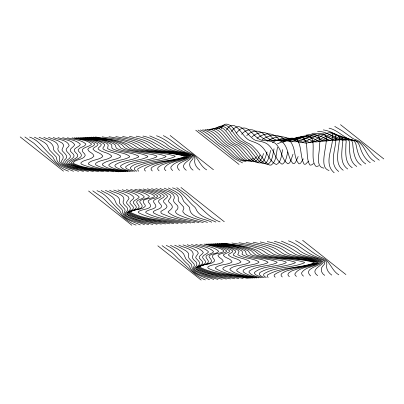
<?xml version="1.0" encoding="UTF-8"?>
<svg xmlns="http://www.w3.org/2000/svg" width="404" height="404" viewBox="0 0 404 404"><rect width="100%" height="100%" fill="white"/><g stroke="black" fill="none" stroke-linecap="round" stroke-linejoin="round"><path stroke-width="0.61" d="M277.548 147.268C276.159 153.136 276.684 161.262 271.17 165.049L269.847 165.115L268.478 164.605L265.645 162.216L257.176 150.778L252.242 145.728A10.191 3.469 26.3 0 0 248.915 143.546C243.122 141.158 238.532 136.794 235.345 131.441C232.376 125.77 224.649 119.614 221.185 128.826M274.048 148.829C272.66 154.015 272.851 161.519 267.514 164.413C260.12 163.16 257.742 154.086 252.778 149.349C249.935 145.915 245.98 143.794 242.107 141.754C233.931 138.946 228.295 116.241 218.872 128.952M282.699 149.586C281.229 154.454 281.669 161.989 276.447 164.554C268.928 161.539 267.534 151.586 261.605 146.45C258.55 143.243 254.146 142.253 250.187 140.663C241.764 137.88 235.623 115.791 226.301 130.189M270.549 150.394C264.832 181.628 254.04 148.536 242.314 143.768C237.39 141.557 233.608 137.607 230.633 133.184C227.952 128.422 220.791 122.321 216.559 129.073M287.845 151.904C286.593 155.959 286.391 161.211 282.755 163.979L281.724 164.064C275.639 159.984 274.654 151.515 269.756 146.248C266.862 142.597 262.151 141.632 257.813 140.9C247.561 139.92 241.966 116.882 231.416 131.558M267.049 151.954C265.726 155.888 264.61 163.736 258.944 162.958C254.959 161.226 252.692 157.227 250.071 153.98C246.809 148.98 242.072 145.253 236.8 142.577A10.024 3.414 26.3 0 1 234.062 140.637C228.316 136.456 222.927 121.372 214.251 129.199M292.996 154.222L290.829 160.555L289.82 162.388L288.85 163.443L287.911 163.812C282.043 160.176 281.952 151.47 277.775 146.182C275.033 141.435 269.286 140.733 264.337 140.683C253.111 140.855 248.076 118.286 236.527 132.921M263.549 153.52C256.641 176.22 246.405 148.197 236.779 144.561C227.159 141.789 223.351 123.235 211.938 129.325M298.142 156.54L295.844 161.696L294.844 163.039L293.92 163.66L293.072 163.645C288.254 158.55 288.547 150.445 284.638 144.652C281.886 139.688 275.72 140.006 270.862 140.466C265.13 141.339 260.979 136.916 257.52 133.062C253.313 127.619 245.506 129.351 241.643 134.285M260.05 155.08C252.03 173.543 243.021 148.187 234.012 144.955C224.7 141.663 221.008 125.563 209.626 129.452M303.293 158.863L300.859 162.842L299.864 163.686L298.995 163.873C294.233 159.019 295.445 150.712 292.329 144.753C290.537 138.91 283.76 138.713 278.846 140.026C273.559 141.602 268.11 139.582 264.766 135.279C260.201 129.159 251.485 130.29 246.758 135.653M256.545 156.646C247.369 170.619 239.825 148.49 231.245 145.354C222.286 141.476 218.438 127.871 207.313 129.578M308.439 161.181L305.868 163.984L304.884 164.337L304.066 164.09C298.425 154.581 304.273 132.098 285.461 139.653C280.346 141.617 274.452 140.743 270.877 136.35C265.832 130.325 257.03 132.047 251.874 137.017M253.045 158.206C244.869 166.68 238.173 153.066 232.462 148.657A16.988 5.782 26.3 0 0 230.028 146.798C220.655 142.466 216.191 130.073 205.005 129.704M313.59 163.499L312.1 164.655L310.883 165.13L309.903 164.989C303.384 155.545 313.226 129.351 292.072 139.279C287.098 141.506 280.891 141.865 276.982 137.426C271.453 131.553 262.565 133.769 256.989 138.385M262.1 139.749C268.509 134.875 278.083 133.057 284.219 139.304C289.047 143.476 295.405 140.244 300.399 138.208C321.65 127.619 307.939 158.59 315.898 166.271L317.155 166.357L318.736 165.817M267.216 141.117C274.023 136.592 283.653 134.33 290.33 140.289C296.4 144.425 303.162 139.117 308.868 136.865C316.665 132.093 321.22 136.254 319.503 144.925C320.195 151.04 314.57 167.019 323.887 168.135M272.331 142.481C279.543 138.259 289.224 135.673 296.435 141.274C303.121 144.844 309.732 138.708 315.645 136.183C339.496 123.265 313.65 166.312 329.033 170.458M277.447 143.844C283.648 141.041 290.754 137.921 297.637 140.052C300.515 140.956 303.02 143.092 306.151 143.097C315.499 142.163 322.079 132.82 331.426 132.431L332.209 132.972C335.153 145.475 322.139 162.701 334.184 172.776M249.546 159.772C238.865 164.09 233.79 150.323 225.705 146.142C217.524 141.355 212.61 131.583 202.692 129.83M283.179 142.102L289.986 139.627L297.425 138.496L302.465 139.39L309.494 142.42L312.065 142.491L316.893 140.885L330.967 133.85L333.558 133.365L335.33 134.088C338.486 145.834 326.912 162.287 338.693 171.518M288.911 140.365C296.228 137.229 305.106 136.239 311.939 141.031C318.079 144.092 324.154 138.875 329.649 136.653C336.401 132.416 341.264 134.507 339.022 143.011C338.299 151.909 334.527 164.095 343.203 170.261M294.647 138.623C301.828 135.981 310.211 135.83 316.635 140.42C322.215 143.511 328.078 139.138 333.26 137.224C339.572 133.613 344.193 135.87 342.476 143.577C342.026 152.04 339.461 163.398 347.713 168.998M300.379 136.88C307.424 134.795 315.287 135.426 321.332 139.809C326.356 142.885 331.982 139.39 336.875 137.799C342.385 134.663 347.4 137.542 345.93 144.142C345.804 152.187 344.445 162.655 352.227 167.741M306.111 135.138C313.009 133.684 320.321 135.017 326.028 139.193C330.522 142.208 335.865 139.627 340.486 138.37C345.289 135.749 350.541 139.107 349.384 144.708C349.642 152.338 349.47 161.852 356.737 166.483M311.848 133.396C318.564 132.653 325.311 134.593 330.724 138.582C334.719 141.481 339.734 139.824 344.097 138.946C348.647 137.082 353.333 140.233 352.833 145.273C353.566 152.48 354.525 160.984 361.247 165.226M246.046 161.332C234.477 161.07 228.866 149.056 219.478 144.006A25.134 8.555 26.3 0 1 217.312 142.218C212.246 137.421 207.02 132.477 200.379 129.957M317.579 131.654C328.937 130.224 336.315 143.082 347.708 139.516C351.99 138.451 356.111 141.349 356.288 145.839C357.596 152.586 359.585 160.029 365.756 163.968M118.594 171.836C103.677 169.104 87.198 169.963 73.341 163.368L73.185 162.6C76.124 158.843 83.153 160.161 85.178 155.58A10.191 3.469 26.3 0 0 84.471 153.732C77.664 147.879 88.269 147.561 91.314 144.541L91.42 143.925C86.37 139.39 78.386 139.744 72.114 137.845M113.585 171.776C99.707 169.109 84.32 169.771 71.518 163.342L71.291 162.58C74.447 158.777 86.668 158.105 78.75 151.465A8.454 2.879 26.3 0 1 78.169 149.803C79.608 146.884 84.032 147.293 85.774 144.582L85.779 143.945C80.967 139.516 73.412 139.627 67.397 137.759M120.422 171.781C107.464 169.488 93.521 169.619 81.391 164.13L80.861 163.307L81.123 162.534C84.694 159.232 91.041 160.136 93.91 156.126C93.425 152.768 88.431 152.439 87.749 149.227C89.284 146.778 93.107 147.011 94.642 144.516L94.592 143.885C88.991 139.436 80.911 139.627 74.23 137.764M95.4 136.986C106.308 138.779 117.766 139.496 127.911 144.243C130.608 145.793 132.84 148.202 135.976 148.924C151.667 152.823 168.256 151.763 183.85 155.939L184.28 156.459L183.795 157.01C168.923 162.135 151.596 160.585 137.926 168.781L137.708 169.983L138.688 171.235M108.575 171.715C95.738 169.114 81.446 169.564 69.695 163.317L69.397 162.554C71.17 158.918 82.118 158.216 75.836 152.712C70.786 148.5 78.79 147.617 80.234 144.622L80.138 143.97C75.558 139.663 68.438 139.516 62.676 137.673M224.841 243.269C235.749 245.061 247.213 245.778 257.353 250.525C260.055 252.076 262.282 254.485 265.418 255.212C281.108 259.11 297.697 258.05 313.292 262.221L313.726 262.741L313.241 263.292C298.364 268.418 281.038 266.867 267.367 275.063L267.155 276.265L268.13 277.518M122.245 171.73C111.135 169.332 98.369 170.039 88.425 164.075L88.38 163.246C92.173 159.388 98.763 160.287 102.682 156.656L102.783 156.06C100.732 152.485 95.511 152.5 93.051 149.303L93.021 148.788C94.177 146.854 97.218 146.728 97.965 144.491L97.763 143.839C91.652 139.481 83.426 139.511 76.351 137.688M93.284 137.062C103.772 138.89 114.903 139.471 124.584 144.268C126.891 145.687 128.502 148.142 131.239 148.854C145.465 152.813 160.726 151.727 174.831 156.02L175.159 156.55C162.509 162.181 146.834 160.312 134.724 167.675L134.274 168.822L134.936 170.028L136.86 171.291M91.168 137.143C101.232 139.001 112.044 139.436 121.256 144.299C123.21 145.576 124.139 148.061 126.502 148.783C139.254 152.808 153.222 151.677 165.812 156.101L166.034 156.636C160.797 159.676 154.156 159.555 148.364 161.181C142.42 163.039 134.608 162.792 130.265 167.716L130.618 168.867L132.159 170.074L135.032 171.347M222.952 243.339C233.446 245.208 244.582 245.819 254.273 250.616C256.54 252.01 258.106 254.434 260.802 255.121C274.983 259.025 290.178 257.974 304.232 262.216L304.545 262.736C291.794 268.256 276.033 266.281 263.953 273.816L263.539 275.003L264.251 276.26L266.241 277.593M103.565 171.649L87.567 169.104L76.906 166.892L68.887 164.105L67.877 163.292L67.503 162.529L67.655 161.807C70.331 159.141 77.573 157.116 71.993 152.808C67.084 149.162 73.584 147.713 74.7 144.657C71.225 139.531 63.322 139.683 57.959 137.587M102.197 136.85C112.443 138.658 123.21 139.531 132.679 144.178C135.31 145.718 137.486 148.066 140.531 148.849C155.045 152.712 170.498 151.758 184.911 155.904L185.36 156.424L184.982 156.974C172.084 162.054 155.974 160.499 144.516 168.65L144.45 169.847L145.48 171.099M89.052 137.219L101.626 139.264L112.958 141.981L117.928 144.324L120.877 148.157L124.861 149.768L152.717 154.631L156 155.646L156.792 156.176L156.914 156.727C147.298 161.731 134.487 159.838 125.735 166.67L125.801 167.756L126.967 168.907L133.209 171.402M231.911 242.996C242.158 244.804 252.929 245.683 262.393 250.328C265.024 251.869 267.206 254.217 270.246 255C284.759 258.868 300.212 257.914 314.63 262.055L315.08 262.575L314.701 263.12C301.803 268.206 285.689 266.645 274.23 274.801L274.17 275.993L275.2 277.25M124.073 171.675C114.706 169.705 104.328 169.736 95.849 164.908L95.46 164.019L95.894 163.181C100.485 159.605 107.403 160.393 111.696 156.575L111.65 155.989C108.075 152.146 101.616 152.631 98.031 148.864L98.445 147.839L100.894 145.682L101.293 144.46C95.415 139.052 85.84 139.754 78.467 137.607M221.064 243.41C231.144 245.349 241.966 245.849 251.197 250.712C253.328 252.424 254.687 255.207 257.727 255.56C270.003 258.782 283.174 258.116 295.178 262.216L295.364 262.731C284.199 267.605 270.559 266.095 259.903 272.564L259.277 273.715L259.711 274.947L261.353 276.26L264.352 277.664M86.931 137.299C96.142 139.239 106.378 139.335 114.6 144.349C116.064 145.43 115.392 147.718 117.029 148.642C126.755 152.869 138.284 151.586 147.773 156.257L147.788 156.813C139.441 161.277 128.553 159.984 120.74 165.685L120.528 166.711C122.998 170.003 127.77 170.165 131.381 171.453M84.815 137.375C93.587 139.365 103.581 139.274 111.277 144.379C112.565 145.531 111.12 147.409 112.297 148.566C120.437 152.939 130.881 151.545 138.754 156.338L138.668 156.904C131.482 160.893 122.245 160.07 115.327 164.761L114.857 165.726L115.322 166.751C119.433 169.751 124.76 170.241 129.553 171.508M219.175 243.486L231.866 245.677L243.228 248.485L248.117 250.803L250.738 254.429L252.823 255.459L259.317 256.924L282.159 260.716L285.365 261.706L286.118 262.211L286.184 262.726C276.28 267.443 263.166 265.266 254.459 272.432L254.601 273.614L255.883 274.887L262.459 277.735M82.699 137.456L98.551 140.471L106.106 142.971L107.277 143.708L108.227 145.066L107.56 148.495C114.019 153.03 123.558 151.515 129.734 156.419L129.543 156.989C123.23 160.832 114.393 159.701 108.833 164.812L108.974 165.771C114.211 169.877 121.508 169.927 127.725 171.564M98.556 171.589L84.178 169.059L74.513 166.857L67.064 164.08L66.054 163.267L65.63 161.787C66.584 159.353 71.114 158.853 70.316 155.722C69.443 153.732 67.428 152.581 66.367 150.717C65.185 148.334 68.725 147.384 69.165 145.339C66.902 139.612 58.191 139.769 53.237 137.501M108.989 136.714L120.609 138.799L131.674 141.627L137.441 144.117L143.612 148.197L146.94 149.323L154.99 150.833L180.901 154.424L184.84 155.373L186.446 156.393L186.168 156.939L183.32 158.116L164.625 162.499L155.575 165.276L151.884 167.382L151.101 168.518L151.192 169.71L152.278 170.963M238.981 242.728L250.601 244.814L261.666 247.642L267.433 250.132L273.604 254.212L276.932 255.338L284.982 256.848L310.893 260.439L314.827 261.388L316.433 262.408L316.16 262.954L313.312 264.13L294.617 268.514L285.567 271.291L281.876 273.397L281.093 274.533L281.184 275.725L282.27 276.977M178.083 223.508C162.464 219.862 145.182 219.731 130.724 212.484L130.719 211.777C134.84 208.504 141.759 210.439 145.233 206.298A10.191 3.469 26.3 0 0 144.849 204.576C138.698 198.005 151.268 199.424 154.227 196.753L154.474 196.203L154.161 195.566L151.444 193.996L145.263 191.93L134.795 189.259M217.281 243.556C226.513 245.647 236.779 245.874 245.036 250.899C246.415 251.889 245.445 254.005 246.96 254.863C256.51 258.883 267.756 257.707 277.058 262.206L277.003 262.721C268.251 266.822 257.09 265.241 249.157 271.185L249.01 272.296C251.657 275.866 256.686 276.311 260.57 277.806M247.339 278.311C231.719 274.664 214.443 274.533 199.985 267.281L199.98 266.579C204.101 263.307 211.019 265.241 214.489 261.1A10.191 3.469 26.3 0 0 214.11 259.378C207.959 252.808 220.528 254.227 223.488 251.556L223.735 251.005L223.422 250.369L220.705 248.798L214.524 246.733L204.055 244.061M80.583 137.532C88.441 139.627 98.081 139.127 104.621 144.435L104.555 145.687L102.934 147.904L103.035 148.94C108.257 152.525 115.408 152.136 120.518 155.924L120.422 157.08C114.928 160.423 107.58 159.838 102.5 163.963L102.343 164.862C108.671 170.145 118.215 169.559 125.902 171.619M182.28 223.351C167.766 219.842 151.651 219.609 138.304 212.59L138.208 211.878C141.349 208.494 155.828 209.828 148.571 202.364A8.373 2.848 26.3 0 1 148.278 200.813C150.616 198.187 155.025 199.036 157.585 196.642L157.722 196.071C152.889 191.44 145.087 191.304 138.991 189.097M173.882 223.67C159.368 220.16 143.253 219.928 129.901 212.913L129.81 212.201C132.946 208.817 147.425 210.151 140.173 202.682A8.373 2.848 26.3 0 1 139.875 201.136C142.213 198.505 146.627 199.359 149.187 196.965L149.318 196.389C144.491 191.764 136.688 191.622 130.593 189.42M243.142 278.472C228.629 274.962 212.514 274.73 199.162 267.716L199.071 267.004C202.207 263.62 216.685 264.948 209.434 257.484A8.373 2.848 26.3 0 1 209.136 255.939C211.474 253.308 215.887 254.161 218.448 251.768L218.579 251.192C213.751 246.566 205.949 246.425 199.854 244.223M215.393 243.627L227.528 245.94L238.032 248.773L241.961 250.995L242.4 252.222L242.041 254.298C249.531 259.302 260.373 257.333 267.998 262.206L267.822 262.716C260.12 266.246 250.647 265.196 243.45 269.998L243.021 271.034L243.567 272.165C247.894 275.518 253.566 276.326 258.681 277.881M249.233 278.24C235.603 275.134 220.892 274.457 208.206 268.256L207.757 267.438L208.156 266.716C212.64 263.817 219.034 265.14 223.104 261.656L223.18 261.115C222.311 258.616 219.029 258.035 218.008 255.646L218.094 255.182C220.438 253.081 224.255 253.656 226.568 251.46L226.644 250.889C221.003 246.258 212.711 246.182 205.944 243.991M93.546 171.528C84.052 169.473 74.018 168.468 65.241 164.049C62.812 163.029 63.6 160.307 65.448 159.206C68.993 156.585 64.62 153.419 62.797 151.374A8.701 2.959 26.3 0 1 61.999 149.793L63.761 145.395L62.504 143.284L57.913 140.678L48.515 137.416M115.786 136.577C124.72 138.415 134.088 139.648 142.208 144.056C145.142 145.98 147.788 148.531 151.359 149.243C163.135 152.682 176.336 151.505 187.527 156.358L187.355 156.904L184.982 158.07L168.917 162.408L161.231 165.16L158.227 167.256L157.686 168.387L157.934 169.579L159.075 170.831M186.481 223.19C173.069 219.821 158.131 219.468 145.879 212.701L145.703 211.984C148.056 208.873 159.737 209.403 154.611 203.545C150.379 199.066 159.06 199.051 160.949 196.536L160.964 195.94C156.358 191.451 149.026 191.087 143.193 188.941M169.68 223.831C156.267 220.463 141.329 220.109 129.083 213.342L128.901 212.625C131.255 209.514 142.935 210.045 137.814 204.187C133.578 199.707 142.264 199.687 144.147 197.177L144.162 196.581C139.557 192.092 132.229 191.728 126.391 189.577M246.051 242.461C254.985 244.299 264.352 245.531 272.478 249.935C275.412 251.864 278.053 254.414 281.628 255.126C293.4 258.565 306.601 257.383 317.791 262.236L317.62 262.782L315.246 263.953L299.182 268.291L291.496 271.044L288.496 273.134L287.956 274.266L288.198 275.457L289.34 276.71M238.941 278.634C225.528 275.265 210.59 274.912 198.344 268.145L198.162 267.428C200.515 264.317 212.196 264.847 207.075 258.984C202.838 254.51 211.524 254.49 213.408 251.98L213.423 251.384C208.817 246.894 201.49 246.531 195.652 244.38M213.504 243.698L229.639 247.107L237.173 249.702L238.284 250.424L239.067 251.697L237.729 254.692C243.92 258.681 252.303 257.893 258.681 261.686L258.939 262.201L258.641 262.711C251.768 266.105 242.572 264.6 236.699 269.842L236.88 270.882C242.38 275.467 250.157 275.927 256.793 277.952M251.121 278.169C239.405 275.058 225.881 275.079 215.509 268.418L215.529 267.589C220.14 263.999 226.897 265.271 231.76 262.191L231.997 261.666C230.421 258.247 225.351 258.338 223.306 255.293L223.882 254.434L229.295 251.899L229.553 250.773C223.387 246.263 214.994 246.041 207.833 243.915M190.683 223.028C178.366 219.806 164.615 219.301 153.459 212.812L153.197 212.09L153.49 211.449C156.106 209.206 165.241 208.555 159.883 203.611C155.53 199.808 162.746 198.919 164.307 196.425L164.211 195.809C159.817 191.481 152.964 190.875 147.394 188.779M165.483 223.993C153.167 220.771 139.415 220.266 128.26 213.772L127.997 213.049L128.29 212.408C130.906 210.166 140.042 209.514 134.684 204.57C130.33 200.768 137.547 199.884 139.107 197.389L139.011 196.768C134.618 192.44 127.765 191.834 122.195 189.739M234.739 278.79C222.427 275.568 208.676 275.063 197.521 268.574L197.258 267.852L197.551 267.211C200.162 264.968 209.302 264.317 203.944 259.373C199.591 255.57 206.808 254.682 208.368 252.192L208.272 251.571C203.879 247.243 197.026 246.637 191.456 244.541M323.311 129.911C329.871 130.82 335.719 134.078 340.986 137.921C344.567 140.461 349.096 139.754 353.192 140.274C365.085 141.213 365.09 156.722 374.781 161.454M211.615 243.774C219.493 246.117 229.25 245.824 235.8 251.182L235.507 252.303L233.35 254.167L233.214 255.05C238.158 258.434 244.981 258.045 249.788 261.676L249.879 262.196C244.097 265.994 235.719 264.342 230.103 268.741L229.942 269.68C236.567 275.553 246.733 275.467 254.899 278.023M253.01 278.093C243.097 275.533 232.063 274.988 223.185 269.519L222.806 268.579L223.301 267.741C228.558 264.368 235.613 265.458 240.819 262.191L240.895 261.671C237.714 257.989 231.517 258.51 228.311 254.949L229.002 254.101L232.063 252.343L232.724 251.273L232.467 250.657C225.811 246.258 217.266 245.9 209.721 243.844M122.584 136.441C130.861 138.304 139.516 139.733 146.975 143.991C149.818 145.874 152.358 148.364 155.782 149.167C166.443 152.555 178.523 151.571 188.607 156.323L188.542 156.863C181.441 161.752 168.948 160.428 164.276 168.256L164.675 169.443L165.867 170.695M253.121 242.188C261.398 244.051 270.054 245.475 277.518 249.738C280.356 251.621 282.896 254.111 286.325 254.914C296.985 258.302 309.06 257.318 319.145 262.07L319.079 262.61C311.979 267.499 299.485 266.175 294.814 274.003L295.218 275.19L296.41 276.442M194.879 222.872L179.709 219.508L169.599 216.797L161.994 213.726L161.039 212.918L160.837 211.544C163.453 209.262 170.281 207.858 165.15 203.677C160.615 200.182 166.635 199.142 167.665 196.319C164.261 191.309 156.797 190.935 151.591 188.618M161.282 224.149L146.112 220.791L136.002 218.079L128.396 215.009L127.437 214.201L127.235 212.827C129.856 210.545 136.683 209.141 131.553 204.959C127.018 201.465 133.037 200.424 134.067 197.601C130.659 192.592 123.2 192.213 117.993 189.9M230.543 278.952L215.372 275.594L205.257 272.882L197.657 269.811L196.697 269.003L196.496 267.63C199.116 265.347 205.944 263.943 200.808 259.762C196.278 256.267 202.293 255.222 203.328 252.404C199.919 247.389 192.461 247.016 187.254 244.703M88.537 171.468C80.578 169.68 72.412 168.241 64.928 164.888C63.317 164.105 60.772 162.544 61.832 160.413C64.074 158.333 63.433 155.242 61.014 153.621C59.231 152.045 56.777 149.844 58.282 147.258C58.449 140.506 48.308 139.804 43.799 137.33M199.081 222.71C189.006 219.387 176.487 219.347 168.18 212.302L168.18 211.64C173.215 207.782 173.932 206.823 169.059 202.167A8.292 2.823 26.3 0 1 168.453 200.672L171.074 196.819L170.039 194.814L165.468 192.112L155.792 188.456M157.08 224.311C147.011 220.988 134.492 220.948 126.184 213.903L126.179 213.241C131.219 209.383 131.931 208.429 127.058 203.768A8.292 2.823 26.3 0 1 126.457 202.273L129.073 198.42L128.043 196.415L123.472 193.713L113.792 190.062M226.341 279.114C216.271 275.791 203.747 275.75 195.44 268.705L195.44 268.044C200.48 264.186 201.192 263.226 196.319 258.57A8.292 2.823 26.3 0 1 195.713 257.075L198.334 253.222L197.303 251.217L192.733 248.516L183.052 244.864M129.376 136.305C137.001 138.203 144.93 139.829 151.742 143.93C154.49 145.763 156.929 148.192 160.206 149.091C169.756 152.414 180.704 151.667 189.688 156.287L189.728 156.828C184.224 161.312 175.154 160.782 170.922 166.998L170.862 168.12L171.417 169.306L172.665 170.559M260.191 241.92C267.817 243.814 275.745 245.445 282.558 249.541C285.305 251.379 287.744 253.803 291.021 254.702C300.571 258.03 311.519 257.277 320.503 261.903L320.544 262.443C315.039 266.928 305.969 266.393 301.738 272.614L301.677 273.735L302.232 274.922L303.48 276.169M83.527 171.402L70.341 167.801L64.908 165.771L61.595 163.999L59.55 161.721L59.777 156.919A10.57 3.596 26.3 0 0 58.742 155.293L54.535 151.091A9.762 3.323 26.3 0 1 53.601 149.525C54.08 141.829 44.521 139.784 39.077 137.244M203.283 222.548C194.981 220.347 186.476 218.508 178.669 214.837C177.199 214.115 174.498 212.443 176.008 210.555C178.603 209.075 178.689 205.989 176.205 204.333C174.563 202.864 172.205 200.541 174.23 198.369C175.467 191.875 163.766 190.875 159.994 188.299M152.884 224.472C144.582 222.271 136.077 220.427 128.27 216.756C126.805 216.039 124.099 214.367 125.614 212.479C128.204 210.999 128.29 207.909 125.806 206.257C124.164 204.788 121.806 202.46 123.831 200.293C125.068 193.794 113.367 192.799 109.595 190.218M222.139 279.275C213.842 277.073 205.338 275.23 197.531 271.559C196.061 270.842 193.359 269.17 194.869 267.276C197.465 265.802 197.551 262.711 195.066 261.06C193.425 259.59 191.067 257.262 193.092 255.091C194.329 248.596 182.628 247.602 178.856 245.021M136.173 136.168C146.814 137.85 155.757 143.541 164.63 149.01C173.069 152.257 182.876 151.798 190.769 156.257L190.915 156.792C187.885 161.191 171.882 162.903 179.462 170.422M267.261 241.648C277.901 243.329 286.845 249.016 295.718 254.49C304.156 257.737 313.969 257.272 321.857 261.736L322.003 262.272C318.973 266.67 302.97 268.382 310.55 275.902M207.479 222.387L193.693 218.145L188.087 215.908L184.754 214.054L182.866 211.832L182.926 210.625L183.871 208.525L183.623 206.984L179.007 201.828A9.156 3.116 26.3 0 1 178.225 200.344L178.28 197.258L177.745 195.996A7.095 2.414 26.3 0 0 175.311 193.667L169.943 190.643L164.191 188.138M148.682 224.634L134.891 220.387L129.29 218.15L125.957 216.297L124.068 214.08L124.124 212.868L125.073 210.767L124.826 209.232L120.21 204.076A9.156 3.116 26.3 0 1 119.422 202.586L119.483 199.5L118.948 198.238A7.095 2.414 26.3 0 0 116.509 195.91L111.14 192.89L105.393 190.38M217.943 279.432L204.151 275.19L198.551 272.952L195.218 271.099L193.329 268.877L193.385 267.67L194.329 265.569L194.087 264.034L189.471 258.878A9.156 3.116 26.3 0 1 188.683 257.388L188.739 254.303L188.203 253.04A7.095 2.414 26.3 0 0 185.769 250.712L180.401 247.687L174.654 245.183M78.517 171.341L64.933 166.721L61.11 164.827L58.762 163.166L57.201 161.019L56.227 156.934L49.732 150.177L47.005 144.854A9.878 3.363 26.3 0 0 44.288 142.445L39.319 139.496L34.36 137.163M142.971 136.037C152.762 138.057 160.858 143.723 169.054 148.935C176.351 152.364 185.875 151.596 192.102 156.757C189.728 161.039 178.356 164.428 186.254 170.286M274.331 241.38C284.123 243.4 292.223 249.071 300.414 254.278C307.712 257.707 317.236 256.944 323.463 262.1C321.094 266.387 309.716 269.776 317.62 275.629M211.681 222.23C205.217 218.433 189.481 218.271 189.688 208.035A10.842 3.692 26.3 0 0 188.769 206.494L183.719 201.414L181.603 196.566L179.568 194.359L175.452 191.557L168.392 187.976M144.481 224.791C138.017 220.993 122.286 220.837 122.493 210.595A10.842 3.692 26.3 0 0 121.569 209.055L116.519 203.98L114.408 199.127L112.368 196.925L108.252 194.122L101.192 190.542M213.741 279.593C207.277 275.796 191.547 275.639 191.754 265.398A10.842 3.692 26.3 0 0 190.829 263.857L185.779 258.782L183.663 253.929L181.628 251.727L177.513 248.925L170.453 245.344M329.048 128.169C338.199 130.073 344.092 138.653 353.227 140.289C357.176 140.476 359.267 144.203 360.181 147.612C362.05 153.439 365.039 159.221 370.266 162.711M149.763 135.901L161.964 141.208A15.857 5.398 26.3 0 1 166.044 143.743C172.715 150.273 182.219 151.374 190.542 154.671C193.854 155.313 193.915 158.696 191.456 160.439C188.264 163.302 189.557 168.145 193.051 170.15M281.401 241.112L293.602 246.42A15.857 5.398 26.3 0 1 297.677 248.955C304.353 255.485 313.858 256.585 322.18 259.883C325.493 260.524 325.548 263.908 323.094 265.65C319.902 268.514 321.195 273.356 324.69 275.361M73.508 171.281C66.372 168.13 56.666 166.084 53.434 158.03A14.014 4.767 26.3 0 0 52.222 156.424C44.395 150.147 39.779 140.466 29.638 137.077M215.882 222.069C208.918 218.599 198.798 216.771 195.778 208.57A13.054 4.444 26.3 0 0 194.672 207.025C187.007 200.687 182.709 191.243 172.594 187.815M140.284 224.952C133.32 221.488 123.2 219.655 120.18 211.454A13.054 4.444 26.3 0 0 119.074 209.908C111.408 203.571 107.111 194.127 96.995 190.703M209.54 279.755C202.581 276.286 192.461 274.457 189.441 266.256A13.054 4.444 26.3 0 0 188.335 264.711C180.664 258.373 176.366 248.93 166.256 245.501M242.546 162.893L234.598 158.681L225.609 151.278A41.95 14.276 26.3 0 0 223.483 149.495L202.434 132.871A35.946 12.236 26.3 0 0 198.066 130.083M156.56 135.764C167.892 139.658 175.684 149.743 187.411 152.722C190.173 154.096 195.268 155.025 194.94 159.019C193.698 163.383 196.309 167.594 199.849 170.013M288.471 240.84C299.803 244.738 307.596 254.818 319.322 257.797C322.084 259.171 327.179 260.1 326.851 264.1C325.609 268.458 328.22 272.675 331.76 275.094M68.498 171.215C57.52 167.362 50.864 157.873 42.122 150.955A27.007 9.191 26.3 0 1 40.45 149.369L34.002 143.309L24.922 136.991M220.079 221.907C209.161 217.973 202.5 208.575 193.844 201.586A26.326 8.959 26.3 0 1 192.218 200.025L188.623 196.394A30.906 10.519 26.3 0 0 185.921 194.061L176.79 187.658M136.082 225.114C125.164 221.18 118.503 211.782 109.848 204.793A26.326 8.959 26.3 0 1 108.222 203.232L104.626 199.601A30.906 10.519 26.3 0 0 101.924 197.263L92.794 190.86M205.343 279.916C194.425 275.983 187.764 266.579 179.108 259.59A26.326 8.959 26.3 0 1 177.477 258.035L173.887 254.404A30.906 10.519 26.3 0 0 171.18 252.066L162.054 245.662M334.78 126.427L342.466 131.022L351.849 137.799A9.292 3.161 26.3 0 0 354.101 139.138C365.388 142.344 370.12 153.944 379.29 160.196M163.357 135.628C172.761 140.334 179.937 148.44 189.602 152.672C198.011 155.53 199.233 165.65 206.641 169.877M295.541 240.572C304.944 245.279 312.125 253.379 321.791 257.611C330.199 260.469 331.421 270.594 338.83 274.821M340.511 124.684L383.8 158.934M195.758 130.209L239.042 164.458M170.15 135.492L213.438 169.746M302.611 240.299L345.9 274.553M180.992 187.496L224.281 221.746M20.2 136.906L63.489 171.155M88.592 191.021L131.881 225.27M157.853 245.824L201.142 280.073"/></g></svg>
